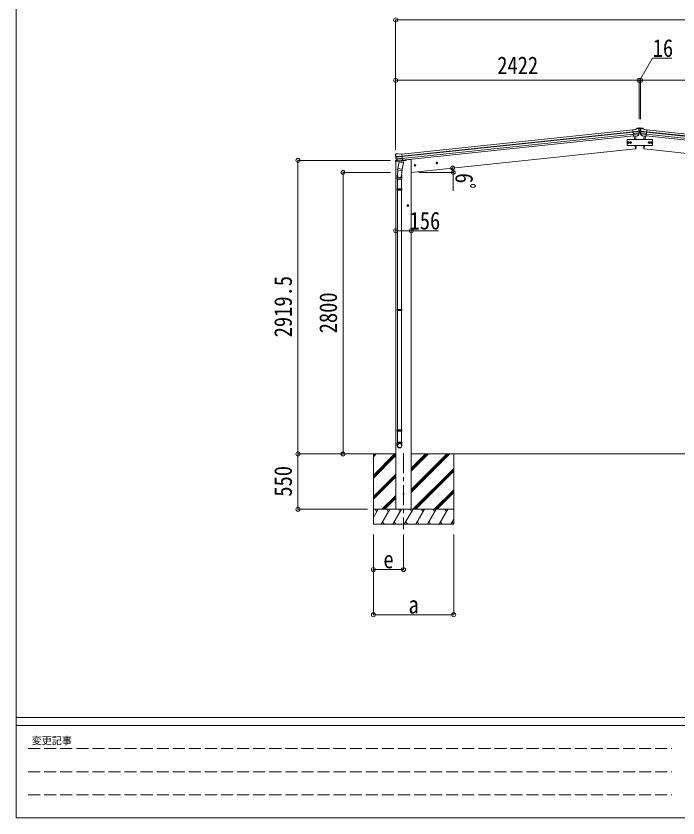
# Model space of a CAD drawing. Units: millimetres at full size, sheet at 1:40; some dimension numbers follow another scale. Extents: x -11243 to 11243, y -7760 to 7760.
# Drawn here: x -11243 to -4656, y -7760 to 217 of the extents above; entities that cross this region are included whole.
import ezdxf
from ezdxf.enums import TextEntityAlignment as Align

# ---------------------------------------------------------------- set-up
doc = ezdxf.new("R2010")
doc.units = ezdxf.units.MM
doc.header["$LTSCALE"] = 40
doc.header["$PDMODE"] = 32
doc.header["$PDSIZE"] = 40
doc.linetypes.add('CHAIN1', pattern=[8, 5, -1, 1, -1])
doc.linetypes.add('DASHED3', pattern=[4, 3, -1])
for name, color, linetype, lineweight in [('0-0_0', 7, 'Continuous', 9), ('0-1_本体', 5, 'CHAIN1', 9), ('0-3_ELV2', 4, 'Continuous', 9), ('0-6_OTH_LINE', 6, 'Continuous', 9), ('0-9_OUTLINE', 7, 'Continuous', 9), ('F-0_240', 7, 'Continuous', 9)]:
    doc.layers.add(name, color=color, linetype=linetype, lineweight=lineweight)
doc.styles.add('ＭＳ ゴシック', font='')
doc.styles.get('ＭＳ ゴシック').set_extended_font_data('MS Gothic')

msp = doc.modelspace()

# ---------------------------------------------------------------- linework, layer by layer
at = {"layer": '0-0_0'}
for p, q in [((-7809.32, -4138.73), (-7465.21, -4138.73)), ((-7687.46, -4138.73), (-7687.46, -4838.73)), ((-7687.46, -4349.96), (-7476.23, -4138.73)), ((-7687.46, -4166.11), (-7660.08, -4138.73)), ((-7687.46, -4151.97), (-7674.22, -4138.73)), ((-7687.46, -4364.1), (-7465.21, -4141.85)), ((-7309.71, -4520.99), (-6927.45, -4138.73)), ((-7309.71, -4492.7), (-6955.73, -4138.73)), ((-7309.71, -4506.85), (-6941.59, -4138.73)), ((-7309.71, -4308.86), (-7139.58, -4138.73)), ((-7309.71, -4294.72), (-7153.72, -4138.73)), ((-7309.71, -4280.57), (-7167.87, -4138.73)), ((-7309.71, -4138.73), (-2761.69, -4138.73)), ((-6887.46, -4138.73), (-6887.46, -4838.73)), ((-7687.46, -4378.24), (-7465.21, -4155.99)), ((-7293.6, -4688.73), (-6887.46, -4282.59)), ((-7279.46, -4688.73), (-6887.46, -4296.73)), ((-7687.46, -4562.09), (-7465.21, -4339.84)), ((-7687.46, -4576.23), (-7465.21, -4353.98)), ((-7687.46, -4590.37), (-7465.21, -4368.12)), ((-7265.32, -4688.73), (-6887.46, -4310.87)), ((-7081.47, -4688.73), (-6887.46, -4494.72)), ((-7067.33, -4688.73), (-6887.46, -4508.86)), ((-7053.19, -4688.73), (-6887.46, -4523.01)), ((-7601.97, -4688.73), (-7465.21, -4551.97)), ((-7587.83, -4688.73), (-7465.21, -4566.11)), ((-7573.69, -4688.73), (-7465.21, -4580.25)), ((-6887.46, -4688.73), (-7687.46, -4688.73)), ((-7687.46, -4772.56), (-7639.06, -4688.73)), ((-7654.06, -4714.71), (-7669.06, -4688.73)), ((-7610.2, -4838.73), (-7523.59, -4688.73)), ((-7538.59, -4714.71), (-7553.6, -4688.73)), ((-7494.73, -4838.73), (-7408.12, -4688.73)), ((-7423.12, -4714.71), (-7438.13, -4688.73)), ((-7379.26, -4838.73), (-7292.65, -4688.73)), ((-7307.65, -4714.71), (-7322.66, -4688.73)), ((-7263.79, -4838.73), (-7177.18, -4688.73)), ((-7192.18, -4714.71), (-7207.18, -4688.73)), ((-7148.32, -4838.73), (-7061.71, -4688.73)), ((-7091.71, -4688.73), (-7076.71, -4714.71)), ((-7032.85, -4838.73), (-6946.24, -4688.73)), ((-6961.24, -4714.71), (-6976.24, -4688.73)), ((-7687.46, -4838.73), (-6887.46, -4838.73)), ((-7595.2, -4812.75), (-7580.2, -4838.73)), ((-7479.73, -4812.75), (-7464.73, -4838.73)), ((-7364.26, -4812.75), (-7349.26, -4838.73)), ((-7248.79, -4812.75), (-7233.79, -4838.73)), ((-7133.32, -4812.75), (-7118.32, -4838.73)), ((-7017.85, -4812.75), (-7002.85, -4838.73)), ((-6917.38, -4838.73), (-6887.46, -4786.92)), ((-6902.38, -4812.75), (-6887.46, -4838.58))]:
    msp.add_line(p, q, dxfattribs=at)
at = {"layer": '0-1_本体'}
msp.add_line((-7387.46, -4129.52), (-7387.46, -4888.73), dxfattribs=at)
at = {"layer": '0-3_ELV2'}
for p, q in [((-7405.3, -1156.72), (-5105.89, -915.05)), ((-7403.32, -1175.62), (-5103.9, -933.94)), ((-7402.89, -1179.8), (-5103.47, -938.12)), ((-5079.58, -910.27), (-5106.1, -913.06)), ((-5099.31, -977.61), (-5106.1, -913.06)), ((-5103.94, -933.59), (-5044.2, -927.31)), ((-5043.72, -933.17), (-5103.33, -939.44)), ((-5044.56, -949.93), (-5101.59, -955.92)), ((-5045.95, -954.59), (-5101.12, -960.39)), ((-5079.58, -910.27), (-5067.98, -903.3)), ((-5067.2, -902.87), (-5063.84, -897.04)), ((-5066.75, -902.89), (-5053.26, -901.47)), ((-5039.7, -894.93), (-5063.84, -897.04)), ((-5054.51, -971.17), (-5045.06, -952.87)), ((-5053.46, -971.6), (-5043.34, -953.34)), ((-5049.6, -902.55), (-5049.6, -902.55)), ((-5049.6, -902.55), (-5044.42, -906.75)), ((-5043.03, -910.45), (-5043.34, -908.6)), ((-5041.72, -936.43), (-5029.68, -936.43)), ((-5039.7, -894.93), (-5031.7, -894.93)), ((-5034.44, -899.65), (-5033.6, -899.65)), ((-5034.44, -932.35), (-5033.6, -932.35)), ((-5031.7, -894.93), (-5007.56, -897.04)), ((-5028.37, -910.45), (-5028.06, -908.6)), ((-5017.94, -971.6), (-5028.06, -953.34)), ((-5027.67, -933.17), (-4968.07, -939.44)), ((-4967.46, -933.59), (-5027.2, -927.31)), ((-5021.8, -902.55), (-5026.98, -906.75)), ((-5026.84, -949.93), (-4969.8, -955.92)), ((-5016.89, -971.17), (-5026.34, -952.87)), ((-5025.45, -954.59), (-4970.27, -960.39)), ((-5021.8, -902.55), (-5021.8, -902.55)), ((-5004.65, -902.89), (-5018.14, -901.47)), ((-5004.2, -902.87), (-5007.56, -897.04)), ((-4991.82, -910.27), (-5003.42, -903.3)), ((-4991.82, -910.27), (-4965.3, -913.06)), ((-4972.08, -977.61), (-4965.3, -913.06)), ((-2668.51, -1179.8), (-4967.93, -938.12)), ((-2668.08, -1175.62), (-4967.49, -933.94)), ((-2666.09, -1156.72), (-4965.51, -915.05)), ((-7400.79, -1199.66), (-5101.38, -957.98)), ((-5099.62, -974.72), (-7399.03, -1216.39)), ((-5055.96, -972.82), (-5099.34, -977.38)), ((-5099.31, -977.61), (-5089.37, -976.56)), ((-5092.43, -976.89), (-5088.77, -1011.72)), ((-5089.37, -976.56), (-5089.1, -976.63)), ((-5089.1, -976.63), (-5063.77, -973.96)), ((-5063.77, -973.96), (-5063.51, -973.85)), ((-5063.51, -973.85), (-5055.82, -973.04)), ((-5007.89, -973.85), (-5015.58, -973.04)), ((-5015.44, -972.82), (-4972.06, -977.38)), ((-5007.63, -973.96), (-5007.89, -973.85)), ((-4982.3, -976.63), (-5007.63, -973.96)), ((-4978.97, -976.89), (-4982.63, -1011.72)), ((-4982.03, -976.56), (-4982.3, -976.63)), ((-4972.08, -977.61), (-4982.03, -976.56)), ((-4971.78, -974.72), (-2672.36, -1216.39)), ((-2670.61, -1199.66), (-4970.02, -957.98)), ((-5079.04, -1104.28), (-7309.71, -1338.73)), ((-5082.46, -1071.72), (-5079.04, -1104.28)), ((-5079.04, -1104.28), (-5076.99, -1103.99)), ((-4992.36, -1104.28), (-4994.41, -1103.99)), ((-4988.93, -1071.72), (-4992.36, -1104.28)), ((-4992.36, -1104.28), (-2761.69, -1338.73)), ((-7467.75, -1165.3), (-7467.83, -1163.42)), ((-7466.46, -1160.53), (-7467.16, -1161.39)), ((-7462.97, -1156.21), (-7466.46, -1160.53)), ((-7403.36, -1175.26), (-7463.09, -1181.54)), ((-7462.97, -1156.21), (-7462.96, -1156.21)), ((-7462.34, -1187.38), (-7402.74, -1181.12)), ((-7459.61, -1154.39), (-7459.6, -1154.39)), ((-7432.04, -1157.52), (-7405.51, -1154.73)), ((-7398.73, -1219.29), (-7405.51, -1154.73)), ((-7467.46, -1223.89), (-7468.36, -1230.72)), ((-7468.36, -1230.72), (-7434.63, -1227.17)), ((-7465.21, -4688.73), (-7465.21, -1230.39)), ((-7447.95, -1219.53), (-7464.8, -1221.3)), ((-7444.83, -1222.94), (-7458.53, -1207.19)), ((-7458.04, -1203.6), (-7401.01, -1197.6)), ((-7443.89, -1222.3), (-7456.94, -1206.37)), ((-7455.71, -1207.87), (-7400.54, -1202.07)), ((-7434.53, -1223.05), (-7442.22, -1223.86)), ((-7442.13, -1223.62), (-7398.75, -1219.06)), ((-7441.38, -1223.86), (-7439.82, -1223.7)), ((-7439.82, -1223.7), (-7402.27, -1219.75)), ((-7434.26, -1223.11), (-7434.53, -1223.05)), ((-7408.93, -1220.45), (-7434.26, -1223.11)), ((-7408.67, -1220.33), (-7408.93, -1220.45)), ((-7398.73, -1219.29), (-7408.67, -1220.33)), ((-7402.27, -1219.75), (-7400.71, -1219.59)), ((-7398.9, -1217.7), (-7397.97, -1217.89)), ((-7394.61, -1222.97), (-7365.34, -1219.89)), ((-7360.48, -1212.34), (-7360.91, -1215.57)), ((-7274.28, -1260.09), (-7280.35, -1264.5)), ((-7280.35, -1264.5), (-7279.57, -1271.96)), ((-7279.57, -1271.96), (-7272.71, -1275.02)), ((-7267.43, -1263.14), (-7274.28, -1260.09)), ((-7055.49, -1237.09), (-7061.56, -1241.5)), ((-7061.56, -1241.5), (-7060.77, -1248.97)), ((-7060.77, -1248.97), (-7053.92, -1252.02)), ((-7048.63, -1240.15), (-7055.49, -1237.09)), ((-7343.71, -1660.77), (-7350.21, -1664.53)), ((-7350.21, -1664.53), (-7350.21, -1672.03)), ((-7350.21, -1672.03), (-7343.71, -1675.79)), ((-7337.21, -1664.53), (-7343.71, -1660.77))]:
    msp.add_line(p, q, dxfattribs=at)
for points in [[(-5036.96, -898.81), (-5037.8, -898.81), (-5037.8, -899.65), (-5036.96, -899.65)], [(-5036.96, -931.51), (-5037.8, -931.51), (-5037.8, -932.35), (-5036.96, -932.35)], [(-5035.28, -897.97), (-5035.28, -897.13), (-5036.12, -897.13), (-5036.12, -897.97)], [(-5036.12, -900.49), (-5036.12, -901.33), (-5035.28, -901.33), (-5035.28, -900.49)], [(-5035.28, -930.67), (-5035.28, -929.83), (-5036.12, -929.83), (-5036.12, -930.67)], [(-5036.12, -933.19), (-5036.12, -934.03), (-5035.28, -934.03), (-5035.28, -933.19)], [(-5033.6, -899.65), (-5033.6, -898.81), (-5034.44, -898.81)], [(-5033.6, -932.35), (-5033.6, -931.51), (-5034.44, -931.51)], [(-7446.12, -1152.97), (-7446.12, -1152.97), (-7459.6, -1154.39)], [(-7432.04, -1157.52), (-7444.83, -1153.12), (-7444.83, -1153.12)], [(-7309.71, -4688.73), (-7309.71, -1209.73), (-7329.71, -1209.73), (-7360.57, -1212.97)], [(-7272.71, -1275.02), (-7266.64, -1270.61), (-7267.43, -1263.14)], [(-7053.92, -1252.02), (-7047.85, -1247.61), (-7048.63, -1240.15)], [(-7343.71, -1675.79), (-7337.21, -1672.03), (-7337.21, -1664.53)]]:
    msp.add_lwpolyline(points, dxfattribs=at)
for points in [[(-4910.91, -1071.72), (-4910.91, -1011.72), (-5160.91, -1011.72), (-5160.91, -1071.72)], [(-5158.91, -1041.73), (-5155.16, -1035.23), (-5147.66, -1035.23), (-5143.9, -1041.73), (-5147.66, -1048.23), (-5155.16, -1048.23)], [(-5135.41, -1041.73), (-5131.66, -1035.23), (-5124.16, -1035.23), (-5120.4, -1041.73), (-5124.16, -1048.23), (-5131.66, -1048.23)], [(-4936.4, -1041.72), (-4940.16, -1035.22), (-4947.66, -1035.22), (-4951.41, -1041.72), (-4947.66, -1048.22), (-4940.16, -1048.22)], [(-4912.9, -1041.72), (-4916.66, -1035.22), (-4924.16, -1035.22), (-4927.91, -1041.72), (-4924.16, -1048.22), (-4916.66, -1048.22)]]:
    msp.add_lwpolyline(points, close=True, dxfattribs=at)
for centre, radius in [((-5035.7, -899.23), 3.5), ((-5035.7, -931.93), 3.5), ((-5151.41, -1041.73), 8.5), ((-5151.41, -1041.73), 7.7), ((-5151.41, -1041.73), 6.5), ((-5127.91, -1041.73), 8.5), ((-5127.91, -1041.73), 7.7), ((-5127.91, -1041.73), 6.5), ((-4943.91, -1041.72), 8.5), ((-4943.91, -1041.72), 7.7), ((-4943.91, -1041.72), 6.5), ((-4920.41, -1041.72), 8.5), ((-4920.41, -1041.72), 7.7), ((-4920.41, -1041.72), 6.5), ((-7273.5, -1267.55), 8.5), ((-7273.5, -1267.55), 7.7), ((-7273.5, -1267.55), 6.5), ((-7054.7, -1244.56), 8.5), ((-7054.7, -1244.56), 7.7), ((-7054.7, -1244.56), 6.5), ((-7343.71, -1668.28), 8.5), ((-7343.71, -1668.28), 7.7), ((-7343.71, -1668.28), 6.5), ((-7387.46, -4538.73), 4.5)]:
    msp.add_circle(centre, radius, dxfattribs=at)
for centre, radius, start, end in [((-5066.43, -905.87), 3, 96.02369, 120.97631), ((-5052.74, -906.44), 5, 51.04426, 95.95574), ((-5236.59, -932.1), 192.44, 1.4271, 6.57578), ((-5047.73, -951.49), 3, 332.69111, 354.20009), ((-5243.92, -931.56), 200.2, 354.20009, 359.53883), ((-4998.93, -925.19), 45.32, 182.67122, 185.64518), ((-5043.54, -934.51), 1.35, 95.1605, 97.91927), ((-5040.93, -932.95), 2.74, 179.02151, 184.43412), ((-5045.96, -951.88), 3, 331, 354.13916), ((-5243.92, -931.56), 202, 354.13916, 6), ((-5036.96, -897.97), 0.84, 270, 0), ((-5036.96, -900.49), 0.84, 0, 90), ((-5036.96, -930.67), 0.84, 270, 0), ((-5036.96, -933.19), 0.84, 0, 90), ((-5034.44, -897.97), 0.84, 180, 270), ((-5034.44, -900.49), 0.84, 90, 180), ((-5034.44, -930.67), 0.84, 180, 270), ((-5034.44, -933.19), 0.84, 90, 180), ((-4827.48, -931.56), 202, 174, 185.86084), ((-5025.43, -951.88), 3, 185.86084, 209), ((-5027.86, -934.51), 1.35, 82.08073, 84.8395), ((-5030.46, -932.95), 2.74, 355.56588, 0.97849), ((-4827.48, -931.56), 200.2, 180.46117, 185.79991), ((-5072.46, -925.19), 45.32, 354.35482, 357.32878), ((-4834.81, -932.1), 192.44, 173.42422, 178.5729), ((-5023.67, -951.49), 3, 185.79991, 207.30889), ((-5018.66, -906.44), 5, 84.04426, 128.95574), ((-5004.96, -905.87), 3, 59.02369, 83.97631), ((-5974.64, -1064.06), 900.99, 3.33022, 5.6433), ((-5056.08, -970.15), 2.99, 285.2717, 331.00739), ((-5015.32, -970.15), 2.99, 208.99261, 254.7283), ((-4096.76, -1064.06), 900.99, 174.3567, 176.66978), ((-5077.41, -1101.02), 3, 278, 357.63919), ((-5974.64, -1064.06), 900.99, 357.6414, 359.51282), ((-4096.76, -1064.06), 900.99, 180.48718, 182.3586), ((-4993.99, -1101.02), 3, 182.36081, 262), ((-7266.86, -1144.18), 202, 186, 197.86084), ((-7273.92, -1146.23), 192.44, 185.42422, 190.5729), ((-7507.82, -1188.89), 45.32, 6.35482, 9.32878), ((-7459.08, -1159.36), 5, 96.04426, 140.95574), ((-7465.12, -1187.75), 2.74, 7.56588, 12.97849), ((-7462.25, -1188.73), 1.35, 94.08073, 96.8395), ((-7266.86, -1144.18), 200.2, 192.46117, 197.79991), ((-7445.81, -1155.95), 3, 71.02369, 95.97631), ((-7464.49, -1224.28), 3, 96, 172.5), ((-7456.27, -1205.22), 3, 197.86084, 221), ((-7454.62, -1204.47), 3, 197.79991, 219.30889), ((-7442.57, -1220.98), 2.99, 220.99261, 266.7283), ((-7441.43, -1223.36), 0.5, 240.73754, 276), ((-7400.76, -1219.09), 0.5, 276, 311.26246), ((-7365.87, -1214.92), 5, 276, 352.5)]:
    msp.add_arc(centre, radius, start, end, dxfattribs=at)
for centre, major_axis, ratio, start_param, end_param in [((-5045.29, -910.05), (-0.87, 5.91), 0.020485, 0.671432, 1.5691306), ((-5050.68, -905.53), (5.88, -1.31), 0.24881, 0.460585, 0.4641038), ((-5046.31, -909.08), (-2.34, 1.9), 0.995767, 3.9859716, 4.712389), ((-5241.62, -953.51), (-20.92, 199.05), 0.994373, 4.7113789, 4.7277536), ((-5025.09, -909.08), (2.34, 1.9), 0.995767, 1.5707963, 2.2972137), ((-4829.78, -953.51), (20.92, 199.05), 0.994373, 1.5554317, 1.5718064), ((-5020.71, -905.53), (-5.88, -1.31), 0.24881, 5.8190815, 5.8226003), ((-5026.11, -910.05), (0.87, 5.91), 0.020485, 4.7140547, 5.6117533), ((-5056.27, -969.85), (-0.11, 3), 0.642905, 3.2459383, 4.203928), ((-5056.14, -970.05), (1.66, -2.51), 0.997631, 5.8041905, 5.8929484), ((-5056.21, -969.94), (3.53, -2.11), 0.650902, 5.2561448, 5.3289554), ((-5053.84, -969.59), (1.08, 3.13), 0.040856, 2.1135035, 2.1416249), ((-5017.56, -969.59), (-1.08, 3.13), 0.040856, 4.1415604, 4.1696818), ((-5015.12, -969.85), (0.11, 3), 0.642905, 2.0792573, 3.037247), ((-5015.19, -969.94), (-3.53, -2.11), 0.650902, 0.9542299, 1.0270405), ((-5015.26, -970.05), (-1.66, -2.51), 0.997631, 0.3902369, 0.4789948), ((-7464.83, -1163.28), (1.9, 2.34), 0.995767, 1.5707963, 2.2972137), ((-7461.28, -1158.9), (-5.48, -2.51), 0.24881, 5.8190815, 5.8226003), ((-7465.62, -1164.44), (-0.38, 5.97), 0.020485, 4.7140547, 5.6117533), ((-7264.55, -1166.13), (-20.92, 199.05), 0.994373, 1.5554317, 1.5718064), ((-7264.55, -1166.13), (-20.92, 199.05), 0.994373, 4.7113789, 4.7277536), ((-7444.88, -1220.9), (-1.71, 2.84), 0.040856, 4.1415604, 4.1696818), ((-7442.44, -1220.64), (-0.51, 2.96), 0.642905, 2.0792573, 3.037247), ((-7442.48, -1220.75), (-3.02, -2.79), 0.650902, 0.9542299, 1.0270405), ((-7442.53, -1220.87), (-1.1, -2.8), 0.997631, 0.3902369, 0.4789948)]:
    msp.add_ellipse(centre, major_axis=major_axis, ratio=ratio, start_param=start_param, end_param=end_param, dxfattribs=at)
at = {"layer": '0-6_OTH_LINE'}
for p, q in [((-7465.71, 178.33), (-7465.71, -1112.75)), ((-7465.71, 178.33), (-2605.69, 178.33)), ((-7465.71, -421.67), (-5043.7, -421.67)), ((-5043.7, -421.67), (-5043.7, -808.85)), ((-5043.7, -421.67), (-5027.72, -421.67)), ((-5027.8, -421.67), (-5027.8, -808.85)), ((-2605.69, -421.67), (-5027.8, -421.67)), ((-8437.46, -4138.73), (-8437.46, -1219.24)), ((-8437.46, -1219.24), (-7515.71, -1219.24)), ((-7988.46, -4138.73), (-7988.46, -1338.73)), ((-7988.46, -1338.73), (-7515.71, -1338.73)), ((-7309.71, -1918.28), (-7465.21, -1918.28)), ((-8437.46, -4138.73), (-7747.07, -4138.73)), ((-8437.46, -4688.73), (-8437.46, -4138.73)), ((-7988.46, -4138.73), (-7747.07, -4138.73)), ((-8437.46, -4688.73), (-7747.07, -4688.73)), ((-7687.46, -5288.73), (-7687.46, -4939.73)), ((-7687.46, -5738.73), (-7687.46, -4939.73)), ((-7387.46, -5288.73), (-7387.46, -4939.73)), ((-6887.46, -5738.73), (-6887.46, -4939.73)), ((-7687.46, -5288.73), (-7387.46, -5288.73)), ((-7687.46, -5738.73), (-6887.46, -5738.73))]:
    msp.add_line(p, q, dxfattribs=at)
at = {"layer": '0-6_OTH_LINE', "lineweight": 18}
for p, q in [((-6892.76, -1338.78), (-7235.35, -1338.78)), ((-6892.76, -1338.78), (-6892.76, -1520.28)), ((-7309.71, -1918.28), (-7037.67, -1918.28))]:
    msp.add_line(p, q, dxfattribs=at)
at = {"layer": '0-6_OTH_LINE'}
msp.add_lwpolyline([(-5035.66, -421.67), (-4909.28, -202.78), (-4716.12, -202.78)], dxfattribs=at)
msp.add_arc((-7130.55, -1338.78), 237.79, 0, 10.52987, dxfattribs=at)
for p in [(-7465.71, 178.33), (-7465.71, -421.67), (-5043.7, -421.67), (-5027.8, -421.67), (-8437.46, -1219.24), (-6896.76, -1295.33), (-7988.46, -1338.73), (-6892.76, -1338.78), (-7465.21, -1918.28), (-7309.71, -1918.28), (-8437.46, -4138.73), (-7988.46, -4138.73), (-8437.46, -4688.73), (-7687.46, -5288.73), (-7387.46, -5288.73), (-7687.46, -5738.73), (-6887.46, -5738.73)]:
    msp.add_point(p, dxfattribs=at)
at = {"layer": '0-9_OUTLINE'}
for p, q in [((-7431.4, -1232.23), (-7444.75, -1297.88)), ((-7441.38, -1223.86), (-7400.71, -1219.59)), ((-7438.02, -1224.16), (-7438.17, -1224.89)), ((-7437.56, -1226.02), (-7412.8, -1235.77)), ((-7386.52, -1241.36), (-7431.4, -1232.23)), ((-7429.22, -1229.3), (-7429.88, -1232.53)), ((-7408.41, -1220.78), (-7411.33, -1235.13)), ((-7399.87, -1307.01), (-7386.52, -1241.36)), ((-7398.9, -1217.7), (-7397.97, -1217.89)), ((-7397.97, -1217.89), (-7386.77, -1234.82)), ((-7386.77, -1234.82), (-7388.03, -1241.05)), ((-7442.35, -1313.17), (-7447.9, -1368.89)), ((-7447.23, -1310.13), (-7444.74, -1297.88)), ((-7447.02, -1311.53), (-7447.02, -1311.53)), ((-7445.69, -1312.49), (-7404.72, -1320.82)), ((-7399.87, -1307.01), (-7444.75, -1297.88)), ((-7399.44, -1304.87), (-7406.09, -1372.62)), ((-7399.89, -1307.01), (-7402.42, -1319.48)), ((-7450.06, -1406.05), (-7450.06, -1371.7)), ((-7404.06, -1406.05), (-7450.06, -1406.05)), ((-7448.06, -1406.05), (-7448.06, -1502.8)), ((-7406.06, -1406.05), (-7406.06, -1502.8)), ((-7404.06, -1371.4), (-7404.06, -1406.05)), ((-7450.06, -1504.8), (-7449.06, -1502.8)), ((-7404.06, -1504.8), (-7450.06, -1504.8)), ((-7404.06, -1512.8), (-7450.06, -1512.8)), ((-7405.06, -1502.8), (-7449.06, -1502.8)), ((-7405.06, -1514.8), (-7449.06, -1514.8)), ((-7448.06, -1514.8), (-7448.06, -2700.98)), ((-7406.06, -1514.8), (-7406.06, -2700.98)), ((-7404.06, -1504.8), (-7405.06, -1502.8)), ((-7404.06, -1512.8), (-7405.06, -1514.8)), ((-7404.06, -1504.8), (-7404.06, -1512.8)), ((-7450.06, -2702.98), (-7449.06, -2700.98)), ((-7404.06, -2702.98), (-7450.06, -2702.98)), ((-7404.06, -2710.98), (-7450.06, -2710.98)), ((-7405.06, -2700.98), (-7449.06, -2700.98)), ((-7404.06, -2702.98), (-7405.06, -2700.98)), ((-7404.06, -2710.98), (-7405.06, -2712.98)), ((-7404.06, -2702.98), (-7404.06, -2710.98)), ((-7405.06, -2712.98), (-7449.06, -2712.98)), ((-7448.06, -2712.98), (-7448.06, -3899.17)), ((-7406.06, -2712.98), (-7406.06, -3899.17)), ((-7450.06, -3901.17), (-7449.06, -3899.17)), ((-7404.06, -3901.17), (-7450.06, -3901.17)), ((-7405.06, -3899.17), (-7449.06, -3899.17)), ((-7404.06, -3901.17), (-7405.06, -3899.17)), ((-7404.06, -3901.17), (-7404.06, -3909.17)), ((-7404.06, -3909.17), (-7450.06, -3909.17)), ((-7405.06, -3911.17), (-7449.06, -3911.17)), ((-7448.06, -3911.17), (-7448.06, -4021.17)), ((-7406.06, -3911.17), (-7406.06, -4021.17)), ((-7404.06, -3909.17), (-7405.06, -3911.17)), ((-7450.06, -4055.31), (-7450.06, -4021.17)), ((-7404.06, -4021.17), (-7450.06, -4021.17)), ((-7404.06, -4055.31), (-7404.06, -4021.17))]:
    msp.add_line(p, q, dxfattribs=at)
for points in [[(-7450.06, -1504.8), (-7450.06, -1512.8), (-7449.06, -1514.8)], [(-7450.06, -2702.98), (-7450.06, -2710.98), (-7449.06, -2712.98)], [(-7450.06, -3901.17), (-7450.06, -3909.17), (-7449.06, -3911.17)]]:
    msp.add_lwpolyline(points, dxfattribs=at)
for centre, radius, start, end in [((-7441.43, -1223.36), 0.5, 240.73754, 276), ((-7438.51, -1224.06), 0.5, 348.5, 96), ((-7437.19, -1225.09), 1, 168.5, 248.5), ((-7412.33, -1234.86), 1.03, 242.53897, 344.46569), ((-7407.83, -1220.94), 0.604, 93.09842, 164.70595), ((-7400.76, -1219.09), 0.5, 276, 311.26246), ((-7445.33, -1310.55), 1.95, 167.54017, 209.97766), ((-7445.29, -1310.53), 2, 209.90962, 258.5), ((-7404.33, -1318.86), 2, 258.5, 341.96843), ((-7420.06, -1371.7), 30, 177.45142, 180)]:
    msp.add_arc(centre, radius, start, end, dxfattribs=at)
for centre, major_axis, ratio, start_param, end_param in [((-7427.06, -1371.4), (23, 0), 0.996195, 2.621936, 6.6074797), ((-7427.06, -1371.4), (21, 0), 0.996195, 3.0215498, 6.2247991), ((-7427.06, -4053.57), (-23, 0), 0.996195, 3.1415927, 6.2831853), ((-7427.06, -4055.31), (-23, 0), 0.996195, 3.1415927, 6.2831853), ((-7427.06, -4055.31), (0, -23.43), 0.981806, 4.712389, 7.8539816)]:
    msp.add_ellipse(centre, major_axis=major_axis, ratio=ratio, start_param=start_param, end_param=end_param, dxfattribs=at)
msp.add_ellipse((-7427.06, -4055.31), major_axis=(21, 0), ratio=0.996195, dxfattribs=at)
at = {"layer": 'F-0_240', "color": 5}
for p, q in [((-11242.74, 7760), (-11242.74, -7760)), ((-11242.74, -6760), (10677.26, -6760)), ((-11242.74, -6840), (7121.58, -6840)), ((-11242.74, -7760), (10677.26, -7760))]:
    msp.add_line(p, q, dxfattribs=at)
at = {"layer": 'F-0_240', "color": 4, "linetype": 'DASHED3'}
for p, q in [((-11122.75, -7070), (-4718.42, -7070)), ((-11122.75, -7300), (-4718.42, -7300)), ((-11122.75, -7530), (-4718.42, -7530))]:
    msp.add_line(p, q, dxfattribs=at)

# ---------------------------------------------------------------- texts
at = {"layer": '0-6_OTH_LINE', "color": 7, "style": 'ＭＳ ゴシック', "width": 0.85}
for s, p in [('16', (-4907.71, -241.7)), ('2422', (-6454.71, -413.67)), ('156', (-7327.04, -1959.05)), ('e', (-7587.46, -5328.73)), ('a', (-7337.46, -5778.73))]:
    msp.add_text(s, height=176, dxfattribs=at).set_placement(p, align=Align.BOTTOM_LEFT)
for s, rotation, p in [('6ﾟ', 270, (-6923.21, -1345.3)), ('2919.5', 90, (-8445.46, -2978.98)), ('2800', 90, (-7996.46, -2938.73)), ('550', 90, (-8445.46, -4563.73))]:
    msp.add_text(s, height=176, rotation=rotation, dxfattribs=at).set_placement(p, align=Align.BOTTOM_LEFT)
at = {"layer": 'F-0_240', "style": 'ＭＳ ゴシック'}
msp.add_text('変更記事', height=73.31, dxfattribs=at).set_placement((-11086.44, -7050), align=Align.BOTTOM_LEFT)

doc.saveas('drawing.dxf')
